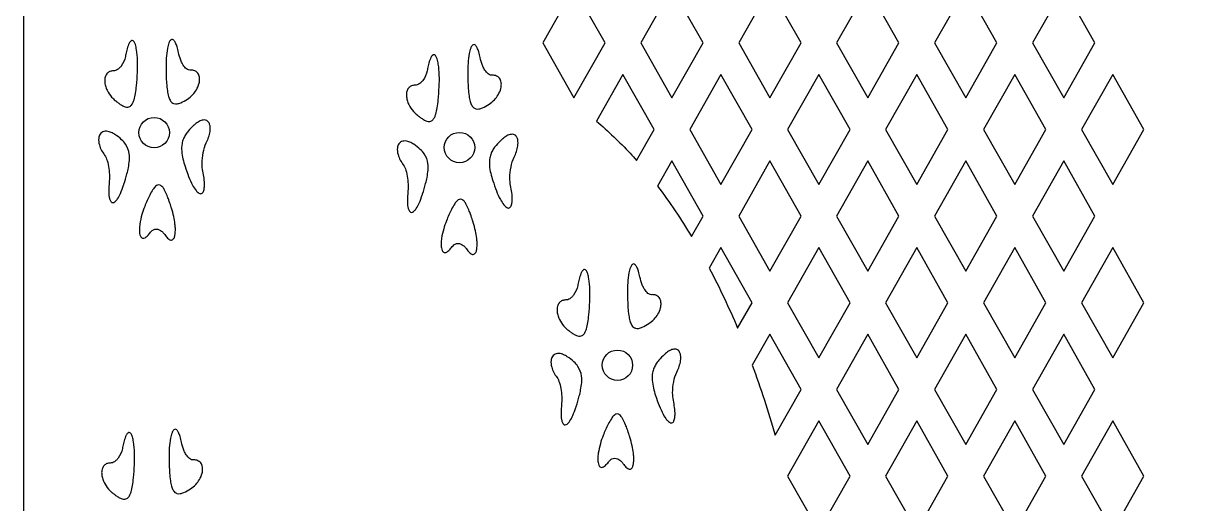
# Model space of a CAD drawing. Header units: millimetres. Extents: x 0 to 1000, y 0 to 2000.
# Drawn here: x 0 to 490, y 1491.1 to 1690.1 of the extents above; entities that cross this region are included whole.
import ezdxf

# ---------------------------------------------------------------- set-up
doc = ezdxf.new("R2010")
doc.units = ezdxf.units.MM
doc.layers.add('Layer_1', color=70, linetype='Continuous')

msp = doc.modelspace()

# ---------------------------------------------------------------- linework, layer by layer
at = {"layer": 'Layer_1'}
for points in [[(500, 0), (1000, 0), (1000, 2000), (500, 2000), (0, 2000), (0, 0)], [(215.26, 1682.15), (228.18, 1659.27), (241.11, 1682.15), (228.18, 1705.02)], [(255.88, 1682.15), (268.8, 1659.27), (281.72, 1682.15), (268.8, 1705.02)], [(296.49, 1682.15), (309.41, 1659.27), (322.34, 1682.15), (309.41, 1705.02)], [(337.11, 1682.15), (350.03, 1659.27), (362.95, 1682.15), (350.03, 1705.02)], [(377.72, 1682.15), (390.64, 1659.27), (403.57, 1682.15), (390.64, 1705.02)], [(418.34, 1682.15), (431.26, 1659.27), (444.18, 1682.15), (431.26, 1705.02)], [(276.18, 1646.2), (289.11, 1623.33), (302.03, 1646.2), (289.11, 1669.08)], [(316.8, 1646.2), (329.72, 1623.33), (342.65, 1646.2), (329.72, 1669.08)], [(357.41, 1646.2), (370.34, 1623.33), (383.26, 1646.2), (370.34, 1669.08)], [(398.03, 1646.2), (410.95, 1623.33), (423.88, 1646.2), (410.95, 1669.08)], [(438.64, 1646.2), (451.57, 1623.33), (464.49, 1646.2), (451.57, 1669.08)], [(296.49, 1610.26), (309.41, 1587.38), (322.34, 1610.26), (309.41, 1633.13)], [(337.11, 1610.26), (350.03, 1587.38), (362.95, 1610.26), (350.03, 1633.13)], [(377.72, 1610.26), (390.64, 1587.38), (403.57, 1610.26), (390.64, 1633.13)], [(418.34, 1610.26), (431.26, 1587.38), (444.18, 1610.26), (431.26, 1633.13)], [(316.8, 1574.31), (329.72, 1551.44), (342.65, 1574.31), (329.72, 1597.19)], [(357.41, 1574.31), (370.34, 1551.44), (383.26, 1574.31), (370.34, 1597.19)], [(398.03, 1574.31), (410.95, 1551.44), (423.88, 1574.31), (410.95, 1597.19)], [(438.64, 1574.31), (451.57, 1551.44), (464.49, 1574.31), (451.57, 1597.19)], [(337.11, 1538.37), (350.03, 1515.49), (362.95, 1538.37), (350.03, 1561.24)], [(377.72, 1538.37), (390.64, 1515.49), (403.57, 1538.37), (390.64, 1561.24)], [(418.34, 1538.37), (431.26, 1515.49), (444.18, 1538.37), (431.26, 1561.24)], [(316.8, 1502.42), (329.72, 1479.55), (342.65, 1502.42), (329.72, 1525.3)], [(357.41, 1502.42), (370.34, 1479.55), (383.26, 1502.42), (370.34, 1525.3)], [(398.03, 1502.42), (410.95, 1479.55), (423.88, 1502.42), (410.95, 1525.3)], [(438.64, 1502.42), (451.57, 1479.55), (464.49, 1502.42), (451.57, 1525.3)]]:
    msp.add_lwpolyline(points, close=True, dxfattribs=at)
for points in [[(38.21, 1658.03, 0.042238), (38.41, 1657.87, 0.006861), (39.42, 1657.09, 0.031859), (40.75, 1656.23, 0.059579), (42.07, 1655.65, 0.103765), (43.26, 1655.51, 0.10879), (44.04, 1655.75, 0.056634), (44.51, 1656.09, 0.085792), (45.33, 1657.27, 0.04246), (45.81, 1658.52, 0.03427), (46.4, 1661.14, 0.017922), (46.81, 1664.35, 0.012139), (47.18, 1669.8, 0.020155), (47.23, 1674.72, 0.033254), (46.82, 1679.31, 0.036316), (46.34, 1681.4, 0.057031), (45.81, 1682.58, 0.099605), (45.36, 1683.05, 0.242127), (44.76, 1683.12, 0.078306), (44.45, 1682.91, 0.103568), (43.79, 1682.02, 0.051956), (42.92, 1679.7, 0.017994), (42.4, 1677.47, 0.003662), (42.2, 1676.51, -0.109523), (40.45, 1672.52, -0.050835), (39.54, 1671.52, -0.038069), (38.91, 1671.03, -0.144603), (37.15, 1670.52, 0.076481), (35.76, 1670.26, 0.095384), (34.68, 1669.54, 0.05498), (34.44, 1669.26, 0.097739), (33.79, 1667.9, 0.078518), (33.62, 1666.15, 0.058011), (33.92, 1664.33, 0.049878), (34.61, 1662.49, 0.067216), (36.49, 1659.67, 0.047121), (38.01, 1658.2, 0.038354)], [(59.05, 1671.28, 0.003253), (59.1, 1668.56, 0.008435), (59.26, 1665.36, 0.019316), (59.59, 1662.22, 0.031207), (60.06, 1659.95, 0.05063), (60.69, 1658.38, 0.053508), (61.18, 1657.67, 0.075922), (61.85, 1657.13, 0.064269), (62.33, 1656.92, 0.115785), (63.62, 1656.85, 0.064739), (65.16, 1657.31, 0.042017), (67.9, 1658.81, 0.058412), (70.12, 1660.68, 0.051084), (71.64, 1662.7, 0.076814), (72.76, 1665.39, 0.067461), (72.96, 1667.17, 0.028547), (72.91, 1667.89, 0.062626), (72.66, 1668.76, 0.154826), (71.49, 1670.25, 0.100811), (70.5, 1670.69, 0.072514), (68.96, 1670.82, -0.13496), (67.89, 1671.11, -0.075147), (67.18, 1671.68, -0.064024), (65.9, 1673.39, -0.037081), (65.14, 1674.95, -0.048426), (64.2, 1678.17, 0.023121), (63.6, 1680.52, 0.047414), (62.96, 1682.19, 0.021174), (62.69, 1682.7, 0.037552), (62.45, 1683.04, 0.08105), (62, 1683.44, 0.234329), (61.31, 1683.51, 0.124177), (60.85, 1683.16, 0.076339), (60.27, 1682.12, 0.045949), (59.65, 1679.91, 0.031898), (59.15, 1675.79, 0.01947), (59.05, 1671.74, 0.000845)], [(184.16, 1669.16, 0.003253), (184.21, 1666.44, 0.008435), (184.37, 1663.23, 0.019316), (184.7, 1660.09, 0.031207), (185.17, 1657.82, 0.05063), (185.8, 1656.25, 0.053508), (186.29, 1655.55, 0.075922), (186.96, 1655, 0.064269), (187.44, 1654.8, 0.115785), (188.74, 1654.73, 0.064739), (190.27, 1655.18, 0.042017), (193.01, 1656.68, 0.058412), (195.23, 1658.55, 0.051084), (196.75, 1660.58, 0.076814), (197.87, 1663.26, 0.067461), (198.08, 1665.04, 0.028547), (198.02, 1665.76, 0.062626), (197.77, 1666.63, 0.154826), (196.61, 1668.12, 0.100811), (195.61, 1668.56, 0.072514), (194.07, 1668.69, -0.13496), (193.01, 1668.98, -0.075147), (192.29, 1669.55, -0.064024), (191.01, 1671.26, -0.037081), (190.26, 1672.82, -0.048426), (189.31, 1676.04, 0.023121), (188.71, 1678.39, 0.047414), (188.07, 1680.06, 0.021174), (187.8, 1680.57, 0.037552), (187.56, 1680.92, 0.08105), (187.11, 1681.31, 0.234329), (186.42, 1681.38, 0.124177), (185.97, 1681.03, 0.076339), (185.38, 1679.99, 0.045949), (184.76, 1677.78, 0.031898), (184.26, 1673.66, 0.01947), (184.16, 1669.61, 0.000845)], [(163.32, 1652.09, 0.042238), (163.53, 1651.92, 0.006861), (164.53, 1651.15, 0.031859), (165.86, 1650.29, 0.059579), (167.18, 1649.7, 0.103765), (168.38, 1649.56, 0.10879), (169.15, 1649.81, 0.056634), (169.63, 1650.15, 0.085792), (170.44, 1651.33, 0.04246), (170.92, 1652.57, 0.03427), (171.51, 1655.19, 0.017922), (171.92, 1658.4, 0.012139), (172.29, 1663.86, 0.020155), (172.35, 1668.78, 0.033254), (171.94, 1673.37, 0.036316), (171.45, 1675.46, 0.057031), (170.92, 1676.64, 0.099605), (170.48, 1677.11, 0.242127), (169.87, 1677.18, 0.078306), (169.56, 1676.97, 0.103568), (168.9, 1676.08, 0.051956), (168.04, 1673.76, 0.017994), (167.51, 1671.53, 0.003662), (167.32, 1670.57, -0.109523), (165.56, 1666.58, -0.050835), (164.65, 1665.57, -0.038069), (164.02, 1665.09, -0.144603), (162.26, 1664.58, 0.076481), (160.87, 1664.31, 0.095384), (159.79, 1663.6, 0.05498), (159.55, 1663.32, 0.097739), (158.9, 1661.95, 0.078518), (158.73, 1660.21, 0.058011), (159.03, 1658.39, 0.049878), (159.72, 1656.54, 0.067216), (161.6, 1653.73, 0.047121), (163.12, 1652.25, 0.038354)], [(261.41, 1646.2), (248.49, 1669.08), (237.52, 1649.65, -0.030726), (251.46, 1636.34, -0.006075), (254.16, 1633.35)], [(70.82, 1648.11, 0.038793), (70.62, 1647.94, 0.04078), (68.25, 1645.53, 0.032761), (67.09, 1643.94, 0.038108), (66.25, 1642.3, 0.047017), (65.67, 1640.34, 0.063371), (65.53, 1637.23, 0.04056), (66.04, 1633.97, 0.021983), (66.92, 1630.87, 0.015639), (68.42, 1626.7, 0.032929), (70.04, 1623.12, 0.052371), (71.51, 1620.86, 0.021125), (71.98, 1620.34, 0.056068), (72.66, 1619.81, 0.156078), (73.45, 1619.55, 0.103074), (73.68, 1619.58, 0.164159), (74.3, 1620.03, 0.060745), (74.54, 1620.45, 0.057886), (74.79, 1621.24, 0.049936), (74.97, 1622.88, 0.039473), (74.79, 1625.97, 0.018341), (74.28, 1628.89, -0.049266), (74, 1632, -0.049633), (74.46, 1636.61, -0.06804), (75.75, 1640.64, 0.02813), (76.71, 1642.97, 0.041221), (77.29, 1645.37, 0.07491), (77.29, 1647.71, 0.080987), (76.88, 1648.94, 0.072835), (76.39, 1649.58, 0.118953), (75.45, 1650.09, 0.098647), (74.49, 1650.13, 0.094901), (72.78, 1649.54, 0.056161), (71.02, 1648.29, 0.035978)], [(41.57, 1623.48, 0.014943), (42.85, 1627.84, 0.014021), (43.42, 1630.32, 0.029729), (43.84, 1633.4, 0.046587), (43.78, 1636.07, 0.120005), (42.28, 1640.08, 0.056393), (40.62, 1641.98, 0.041882), (37.88, 1644.1, 0.050278), (36.32, 1644.96, 0.024175), (35.42, 1645.29, 0.12611), (33.32, 1645.37, 0.083956), (32.41, 1644.95, 0.088266), (31.71, 1644.23, 0.107088), (31.13, 1642.57, 0.098044), (31.4, 1639.82, 0.057263), (32.32, 1637.54, 0.03503), (33.57, 1635.58, -0.074013), (34.63, 1633.3, -0.069886), (35.59, 1626.75, -0.025838), (35.47, 1624.23, 0.020619), (35.28, 1621.07, 0.045193), (35.48, 1618.07, 0.053308), (35.85, 1616.84, 0.040729), (36.09, 1616.4, 0.084113), (36.43, 1616.03, 0.055747), (36.63, 1615.92, 0.188251), (37.43, 1615.96, 0.078057), (38.15, 1616.48, 0.060364), (38.95, 1617.48, 0.039837), (40.15, 1619.69, 0.028039), (41.44, 1623.1, 0.000156)], [(198.45, 1642.17, 0.038793), (198.25, 1641.99, 0.04078), (195.88, 1639.59, 0.032761), (194.72, 1638, 0.038108), (193.88, 1636.36, 0.047017), (193.3, 1634.4, 0.063371), (193.16, 1631.29, 0.04056), (193.67, 1628.03, 0.021983), (194.55, 1624.93, 0.015639), (196.05, 1620.75, 0.032929), (197.68, 1617.17, 0.052371), (199.15, 1614.92, 0.021125), (199.61, 1614.4, 0.056068), (200.29, 1613.87, 0.156078), (201.09, 1613.61, 0.103074), (201.32, 1613.64, 0.164159), (201.93, 1614.09, 0.060745), (202.17, 1614.51, 0.057886), (202.42, 1615.3, 0.049936), (202.61, 1616.94, 0.039473), (202.42, 1620.03, 0.018341), (201.92, 1622.95, -0.049266), (201.63, 1626.06, -0.049633), (202.09, 1630.67, -0.06804), (203.39, 1634.7, 0.02813), (204.35, 1637.03, 0.041221), (204.92, 1639.43, 0.07491), (204.92, 1641.77, 0.080987), (204.51, 1643, 0.072835), (204.02, 1643.64, 0.118953), (203.09, 1644.15, 0.098647), (202.12, 1644.19, 0.094901), (200.42, 1643.6, 0.056161), (198.65, 1642.35, 0.035978)], [(165.42, 1619.44, 0.014943), (166.7, 1623.81, 0.014021), (167.27, 1626.29, 0.029729), (167.69, 1629.36, 0.046587), (167.63, 1632.04, 0.120005), (166.13, 1636.05, 0.056393), (164.47, 1637.95, 0.041882), (161.74, 1640.06, 0.050278), (160.18, 1640.93, 0.024175), (159.27, 1641.25, 0.12611), (157.17, 1641.34, 0.083956), (156.26, 1640.92, 0.088266), (155.56, 1640.2, 0.107088), (154.98, 1638.54, 0.098044), (155.25, 1635.78, 0.057263), (156.17, 1633.5, 0.03503), (157.42, 1631.55, -0.074013), (158.48, 1629.27, -0.069886), (159.44, 1622.71, -0.025838), (159.32, 1620.19, 0.020619), (159.13, 1617.03, 0.045193), (159.34, 1614.03, 0.053308), (159.7, 1612.81, 0.040728), (159.94, 1612.36, 0.084113), (160.28, 1612, 0.055747), (160.48, 1611.89, 0.188251), (161.28, 1611.92, 0.078057), (162, 1612.44, 0.060364), (162.8, 1613.45, 0.039837), (164, 1615.65, 0.028039), (165.3, 1619.06, 0.000156)], [(281.72, 1610.26), (268.8, 1633.13), (262.89, 1622.67, -0.026511), (276.94, 1601.8)], [(61.16, 1614, 0.018198), (61.04, 1614.38, 0.009426), (60.18, 1616.95, 0.006986), (59.49, 1618.77, 0.028038), (58.42, 1621.06, 0.040802), (57.66, 1622.23, 0.06597), (57.04, 1622.85, 0.060097), (56.56, 1623.13, 0.187513), (55.53, 1623.14, 0.089629), (54.74, 1622.64, 0.064209), (53.61, 1621.28, 0.03148), (52.31, 1619, 0.022134), (50.21, 1614.3, 0.022417), (49.05, 1610.91, 0.032786), (48.19, 1606.96, 0.027092), (48.01, 1604.88, 0.042974), (48.11, 1603.05, 0.058106), (48.43, 1601.93, 0.073107), (48.72, 1601.46, 0.115381), (49.22, 1601.12, 0.167601), (49.9, 1601.11, 0.076347), (50.84, 1601.6, 0.041617), (51.51, 1602.21, 0.032451), (52.63, 1603.57, -0.062906), (53.29, 1604.26, -0.056526), (53.81, 1604.59, -0.214059), (56.26, 1604.61, -0.066513), (57.17, 1604.05, -0.059512), (58.14, 1603.09, -0.020836), (58.5, 1602.59, 0.043382), (59.66, 1601.18, 0.06787), (60.39, 1600.59, 0.065483), (60.99, 1600.34, 0.148657), (61.63, 1600.39, 0.086911), (62.03, 1600.67, 0.100363), (62.59, 1601.73, 0.047874), (62.86, 1603.21, 0.031549), (62.91, 1605.25, 0.016758), (62.76, 1606.98, 0.025933), (62.23, 1610.07, 0.024379), (61.28, 1613.62, 0.016674)], [(186.27, 1608.06, 0.018198), (186.15, 1608.44, 0.009426), (185.29, 1611.01, 0.006986), (184.6, 1612.83, 0.028038), (183.54, 1615.12, 0.040802), (182.77, 1616.29, 0.06597), (182.16, 1616.91, 0.060097), (181.67, 1617.19, 0.187513), (180.64, 1617.2, 0.089629), (179.86, 1616.7, 0.064209), (178.73, 1615.34, 0.03148), (177.42, 1613.05, 0.022134), (175.33, 1608.36, 0.022417), (174.17, 1604.97, 0.032786), (173.3, 1601.02, 0.027092), (173.12, 1598.94, 0.042974), (173.22, 1597.11, 0.058106), (173.54, 1595.99, 0.073107), (173.83, 1595.52, 0.115381), (174.33, 1595.18, 0.167601), (175.01, 1595.16, 0.076347), (175.95, 1595.66, 0.041617), (176.62, 1596.27, 0.032451), (177.74, 1597.62, -0.062906), (178.4, 1598.32, -0.056526), (178.92, 1598.65, -0.214059), (181.37, 1598.66, -0.066513), (182.29, 1598.11, -0.059512), (183.25, 1597.15, -0.020836), (183.61, 1596.65, 0.043382), (184.77, 1595.24, 0.06787), (185.5, 1594.65, 0.065483), (186.11, 1594.39, 0.148657), (186.74, 1594.45, 0.086911), (187.15, 1594.73, 0.100363), (187.71, 1595.78, 0.047874), (187.98, 1597.26, 0.031549), (188.02, 1599.31, 0.016758), (187.87, 1601.04, 0.025933), (187.34, 1604.13, 0.024379), (186.39, 1607.68, 0.016674)], [(284.31, 1588.69, -0.020847), (296.06, 1563.75), (302.03, 1574.31), (289.11, 1597.19)], [(225.77, 1562.97, 0.042238), (225.97, 1562.81, 0.006861), (226.98, 1562.03, 0.031859), (228.31, 1561.17, 0.059579), (229.62, 1560.59, 0.103765), (230.82, 1560.45, 0.10879), (231.59, 1560.69, 0.056634), (232.07, 1561.03, 0.085792), (232.89, 1562.22, 0.04246), (233.36, 1563.46, 0.03427), (233.96, 1566.08, 0.017922), (234.36, 1569.29, 0.012139), (234.74, 1574.74, 0.020155), (234.79, 1579.66, 0.033254), (234.38, 1584.25, 0.036316), (233.89, 1586.34, 0.057031), (233.37, 1587.52, 0.099605), (232.92, 1587.99, 0.242127), (232.31, 1588.06, 0.078306), (232, 1587.85, 0.103568), (231.35, 1586.96, 0.051956), (230.48, 1584.64, 0.017994), (229.95, 1582.41, 0.003662), (229.76, 1581.45, -0.109523), (228, 1577.46, -0.050835), (227.09, 1576.46, -0.038069), (226.46, 1575.97, -0.144603), (224.7, 1575.46, 0.076481), (223.31, 1575.2, 0.095384), (222.24, 1574.48, 0.05498), (221.99, 1574.2, 0.097739), (221.35, 1572.84, 0.078518), (221.17, 1571.09, 0.058011), (221.47, 1569.27, 0.049878), (222.17, 1567.43, 0.067216), (224.04, 1564.61, 0.047121), (225.56, 1563.14, 0.038354)], [(250.39, 1578.13, 0.003253), (250.44, 1575.41, 0.008435), (250.59, 1572.21, 0.019316), (250.92, 1569.07, 0.031207), (251.4, 1566.79, 0.05063), (252.03, 1565.22, 0.053508), (252.52, 1564.52, 0.075922), (253.18, 1563.97, 0.064269), (253.67, 1563.77, 0.115785), (254.96, 1563.7, 0.064739), (256.5, 1564.16, 0.042017), (259.23, 1565.66, 0.058412), (261.46, 1567.52, 0.051084), (262.98, 1569.55, 0.076814), (264.1, 1572.23, 0.067461), (264.3, 1574.02, 0.028547), (264.24, 1574.74, 0.062626), (264, 1575.61, 0.154826), (262.83, 1577.1, 0.100811), (261.83, 1577.54, 0.072514), (260.29, 1577.67, -0.13496), (259.23, 1577.96, -0.075147), (258.51, 1578.53, -0.064024), (257.23, 1580.23, -0.037081), (256.48, 1581.79, -0.048426), (255.54, 1585.02, 0.023121), (254.94, 1587.37, 0.047414), (254.3, 1589.03, 0.021174), (254.02, 1589.55, 0.037552), (253.79, 1589.89, 0.08105), (253.34, 1590.29, 0.234329), (252.65, 1590.36, 0.124177), (252.19, 1590.01, 0.076339), (251.61, 1588.97, 0.045949), (250.99, 1586.76, 0.031898), (250.48, 1582.64, 0.01947), (250.38, 1578.59, 0.000845)], [(309.41, 1561.24), (302.14, 1548.36, -0.017722), (311.63, 1519.41), (322.34, 1538.37)], [(265.94, 1553.05, 0.038793), (265.74, 1552.88, 0.04078), (263.37, 1550.47, 0.032761), (262.2, 1548.88, 0.038108), (261.36, 1547.24, 0.047017), (260.79, 1545.28, 0.063371), (260.65, 1542.17, 0.04056), (261.16, 1538.91, 0.021983), (262.03, 1535.81, 0.015639), (263.53, 1531.64, 0.032929), (265.16, 1528.06, 0.052371), (266.63, 1525.8, 0.021125), (267.1, 1525.28, 0.056068), (267.77, 1524.75, 0.156078), (268.57, 1524.49, 0.103074), (268.8, 1524.52, 0.164159), (269.42, 1524.97, 0.060745), (269.66, 1525.39, 0.057886), (269.91, 1526.18, 0.049936), (270.09, 1527.83, 0.039473), (269.91, 1530.91, 0.018341), (269.4, 1533.84, -0.049266), (269.11, 1536.94, -0.049633), (269.57, 1541.55, -0.06804), (270.87, 1545.58, 0.02813), (271.83, 1547.91, 0.041221), (272.41, 1550.31, 0.07491), (272.41, 1552.65, 0.080987), (272, 1553.88, 0.072835), (271.51, 1554.52, 0.118953), (270.57, 1555.03, 0.098647), (269.6, 1555.07, 0.094901), (267.9, 1554.48, 0.056161), (266.14, 1553.23, 0.035978)], [(229.12, 1531.28, 0.014943), (230.41, 1535.64, 0.014021), (230.97, 1538.12, 0.029729), (231.39, 1541.2, 0.046587), (231.33, 1543.88, 0.120005), (229.84, 1547.89, 0.056393), (228.18, 1549.79, 0.041882), (225.44, 1551.9, 0.050278), (223.88, 1552.76, 0.024175), (222.98, 1553.09, 0.12611), (220.88, 1553.17, 0.083956), (219.96, 1552.76, 0.088266), (219.27, 1552.03, 0.107088), (218.68, 1550.37, 0.098044), (218.95, 1547.62, 0.057263), (219.88, 1545.34, 0.03503), (221.12, 1543.38, -0.074013), (222.19, 1541.11, -0.069886), (223.14, 1534.55, -0.025838), (223.03, 1532.03, 0.020619), (222.83, 1528.87, 0.045193), (223.04, 1525.87, 0.053308), (223.4, 1524.64, 0.040728), (223.64, 1524.2, 0.084113), (223.99, 1523.84, 0.055747), (224.19, 1523.72, 0.188251), (224.98, 1523.76, 0.078057), (225.7, 1524.28, 0.060364), (226.51, 1525.28, 0.039837), (227.71, 1527.49, 0.028039), (229, 1530.9, 0.000156)], [(251.24, 1518.95, 0.018198), (251.12, 1519.32, 0.009426), (250.26, 1521.89, 0.006986), (249.56, 1523.72, 0.028038), (248.5, 1526, 0.040802), (247.73, 1527.17, 0.06597), (247.12, 1527.79, 0.060097), (246.64, 1528.07, 0.187513), (245.61, 1528.08, 0.089629), (244.82, 1527.58, 0.064209), (243.69, 1526.22, 0.03148), (242.39, 1523.94, 0.022134), (240.29, 1519.24, 0.022417), (239.13, 1515.85, 0.032786), (238.27, 1511.9, 0.027092), (238.08, 1509.82, 0.042974), (238.18, 1507.99, 0.058106), (238.51, 1506.87, 0.073107), (238.8, 1506.4, 0.115381), (239.3, 1506.06, 0.167601), (239.97, 1506.05, 0.076347), (240.92, 1506.54, 0.041617), (241.59, 1507.16, 0.032451), (242.71, 1508.51, -0.062906), (243.36, 1509.2, -0.056526), (243.88, 1509.54, -0.214059), (246.33, 1509.55, -0.066513), (247.25, 1508.99, -0.059512), (248.21, 1508.03, -0.020836), (248.58, 1507.53, 0.043382), (249.73, 1506.12, 0.06787), (250.47, 1505.53, 0.065483), (251.07, 1505.28, 0.148657), (251.7, 1505.34, 0.086911), (252.11, 1505.61, 0.100363), (252.67, 1506.67, 0.047874), (252.94, 1508.15, 0.031549), (252.98, 1510.19, 0.016758), (252.83, 1511.92, 0.025933), (252.3, 1515.01, 0.024379), (251.36, 1518.56, 0.016674)], [(36.95, 1495.34, 0.042238), (37.15, 1495.18, 0.006861), (38.16, 1494.41, 0.031859), (39.49, 1493.55, 0.059579), (40.81, 1492.96, 0.103765), (42, 1492.82, 0.10879), (42.78, 1493.07, 0.056634), (43.25, 1493.41, 0.085792), (44.07, 1494.59, 0.04246), (44.55, 1495.83, 0.03427), (45.14, 1498.45, 0.017922), (45.54, 1501.66, 0.012139), (45.92, 1507.12, 0.020155), (45.97, 1512.03, 0.033254), (45.56, 1516.62, 0.036316), (45.08, 1518.72, 0.057031), (44.55, 1519.89, 0.099605), (44.1, 1520.36, 0.242127), (43.5, 1520.44, 0.078306), (43.19, 1520.22, 0.103568), (42.53, 1519.33, 0.051956), (41.66, 1517.02, 0.017994), (41.13, 1514.79, 0.003662), (40.94, 1513.82, -0.109523), (39.18, 1509.83, -0.050835), (38.28, 1508.83, -0.038069), (37.65, 1508.35, -0.144603), (35.89, 1507.83, 0.076481), (34.5, 1507.57, 0.095384), (33.42, 1506.85, 0.05498), (33.18, 1506.58, 0.097739), (32.53, 1505.21, 0.078518), (32.36, 1503.47, 0.058011), (32.66, 1501.64, 0.049878), (33.35, 1499.8, 0.067216), (35.23, 1496.98, 0.047121), (36.75, 1495.51, 0.038354)], [(60.31, 1509.55, 0.003253), (60.36, 1506.83, 0.008435), (60.52, 1503.63, 0.019316), (60.85, 1500.49, 0.031207), (61.32, 1498.21, 0.05063), (61.95, 1496.64, 0.053508), (62.44, 1495.94, 0.075922), (63.11, 1495.39, 0.064269), (63.59, 1495.19, 0.115785), (64.88, 1495.12, 0.064739), (66.42, 1495.58, 0.042017), (69.16, 1497.08, 0.058412), (71.38, 1498.94, 0.051084), (72.9, 1500.97, 0.076814), (74.02, 1503.65, 0.067461), (74.22, 1505.44, 0.028547), (74.17, 1506.16, 0.062626), (73.92, 1507.03, 0.154826), (72.76, 1508.52, 0.100811), (71.76, 1508.96, 0.072514), (70.22, 1509.09, -0.13496), (69.15, 1509.38, -0.075147), (68.44, 1509.95, -0.064024), (67.16, 1511.65, -0.037081), (66.41, 1513.21, -0.048426), (65.46, 1516.44, 0.023121), (64.86, 1518.79, 0.047414), (64.22, 1520.45, 0.021174), (63.95, 1520.97, 0.037552), (63.71, 1521.31, 0.08105), (63.26, 1521.71, 0.234329), (62.57, 1521.78, 0.124177), (62.11, 1521.43, 0.076339), (61.53, 1520.39, 0.045949), (60.91, 1518.18, 0.031898), (60.41, 1514.06, 0.01947), (60.31, 1510.01, 0.000845)]]:
    msp.add_lwpolyline(points, format="xyb", close=True, dxfattribs=at)
for centre in [(54.12, 1644.89), (180.72, 1638.71), (246.22, 1548.4)]:
    msp.add_circle(centre, 6.3, dxfattribs=at)

doc.saveas('drawing.dxf')
